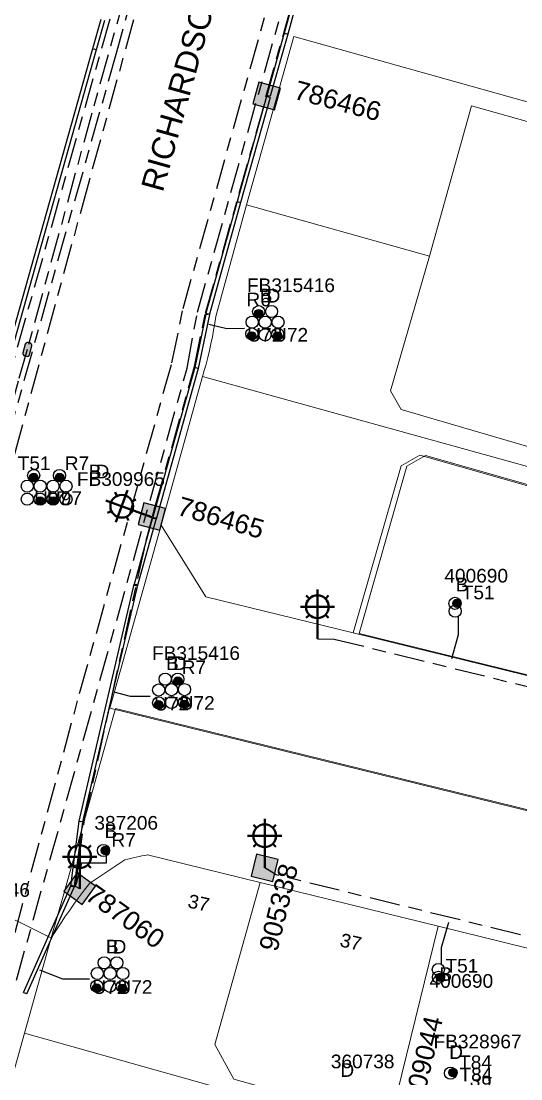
# Model space of a CAD drawing. Header units: metres. Extents: x 289087 to 291245, y 6227587 to 6229773.
# Drawn here: x 290706 to 290771.9, y 6228530.3 to 6228669.6 of the extents above; entities that cross this region are included whole.
import ezdxf
from ezdxf.enums import TextEntityAlignment as Align

# ---------------------------------------------------------------- set-up
doc = ezdxf.new("R2010")
doc.units = ezdxf.units.M
doc.linetypes.add('Cable Exist UG', pattern=[8.2, 4, -1.2, 1.8, -1.2])
for name, color, linetype in [('_User Ducts Config', 7, 'Continuous'), ('Duct_SP_EXT', 7, 'Continuous'), ('Equip_HV_EXT', 7, 'Continuous'), ('Equip_SP_SL_EXT', 7, 'Continuous'), ('Mains_HV_EXT', 7, 'Continuous'), ('Mains_LV_SL_EXT', 7, 'Continuous'), ('Mains_SL_EXT', 7, 'Continuous'), ('SupportsUG_SP_LV_EXT', 7, 'Continuous'), ('SupportsUG_SP_LV_SL_EXT', 7, 'Continuous')]:
    doc.layers.add(name, color=color, linetype=linetype)
doc.layers.add('Cadastre Land Parcels_SP_EXT', color=9, linetype='Continuous', lineweight=5)
doc.layers.add('Cadastre Roads_SP_EXT', color=9, linetype='Continuous', lineweight=5)
doc.styles.add('COLUMN_LABEL', font='arial.ttf')
doc.styles.add('iecARIAL', font='arial.ttf', dxfattribs={"height": 2})
doc.styles.add('POLE_LABEL', font='arial.ttf')
doc.styles.get("Standard").update_dxf_attribs({"font": 'arial.ttf'})

# ---------------------------------------------------------------- blocks, each defined once
blk = doc.blocks.new('COLUMN_EXT')
blk.add_hatch(color=256).paths.add_polyline_path([(-1.49, 1.48), (-1.49, -1.49), (1.48, -1.49), (1.48, 1.48)])
blk.add_lwpolyline([(-1.49, -1.49), (1.48, -1.49), (1.48, 1.48), (-1.49, 1.48)], close=True)
for tag, height, style, flags, p in [('ASSET_NUM', 2.5, 'COLUMN_LABEL', 8, (2, 2)), ('STRUCTURE_PLANT_NUMBER', 0.2, 'POLE_LABEL', 9, (1.81, 0.03)), ('STREET_CODE', 0.2, 'COLUMN_LABEL', 9, (1.81, -0.2))]:
    blk.add_attdef(tag, text='', height=height, dxfattribs=dict(style=style, flags=flags)).set_placement(p, align=Align.MIDDLE_LEFT)
at = {"flags": 9}
for tag, p in [('COLUMN_TYPE', (1.81, -0.4)), ('OWNED_BY', (1.81, -0.6)), ('STATE', (1.81, -0.8)), ('USAGE', (1.81, -1)), ('LEGEND', (1.81, -1.2)), ('LOCATION', (1.81, -1.4)), ('STREETNAME', (1.81, -1.6)), ('SUBURB', (1.81, -1.8)), ('NOTES', (1.81, -2))]:
    blk.add_attdef(tag, text='', height=0.2, dxfattribs=at).set_placement(p, align=Align.MIDDLE_LEFT)
at = {"flags": 1}
blk.add_attdef('Z', (1.81, -2.35), '', height=0.2, dxfattribs=at)
blk = doc.blocks.new('PILLAR_EXT')
blk.add_hatch(color=256).paths.add_polyline_path([(-2.475, 0.99), (-2.475, -0.99), (2.475, -0.99), (2.475, 0.99)])
blk.add_lwpolyline([(-2.475, -0.99), (2.475, -0.99), (2.475, 0.99), (-2.475, 0.99)], close=True)
at = {"style": 'iecARIAL', "flags": 8}
blk.add_attdef('ASSET_NUM', (1.5, 3.5), '', height=2.5, dxfattribs=at)
for tag, p, flags in [('OWNED_BY', (0, -0.2), 9), ('STATE', (0, -0.4), 9), ('SUPPORT_TYPE', (0, -0.6), 9), ('USAGE', (0, -0.8), 9), ('LEGEND', (0, -1), 9), ('LOCATION', (0, -1.2), 9), ('NOTES', (0, -1.4), 9), ('STREETNAME', (0, -1.8), 9), ('SUBURB', (0, -2), 1), ('PARENT', (0, -1.6), 9)]:
    blk.add_attdef(tag, p, '', height=0.2, dxfattribs=dict(flags=flags))
blk = doc.blocks.new('DUCT_EXT')
blk.add_circle((0, 0.8), 0.8)
at = {"flags": 1}
blk.add_attdef('Z', (0, 0), '', height=0.2, dxfattribs=at)
at = {"flags": 9}
for tag, p in [('DUCT_CODE', (0, 0)), ('XSECT_TYPE', (0, -0.2)), ('STATE', (0, -0.6)), ('FB_REFERENCE', (0, -0.4)), ('NOTES', (0, -0.8))]:
    blk.add_attdef(tag, text='', height=0.2, dxfattribs=at).set_placement(p, align=Align.MIDDLE_LEFT)
blk = doc.blocks.new('SL_LANTERN_EXT')
at = {"lineweight": 40}
for p, q in [((-1.46, 5.68), (-1.06, 5.28)), ((0, 1.97), (0, 6.47)), ((1.46, 5.68), (1.06, 5.28)), ((-2.25, 4.22), (2.25, 4.22)), ((-1.46, 2.76), (-1.06, 3.16)), ((1.46, 2.76), (1.06, 3.16)), ((0, 0), (0, 2.72))]:
    blk.add_line(p, q, dxfattribs=at)
blk.add_circle((0, 4.22), 1.5, dxfattribs=at)
at = {"style": 'iecARIAL', "flags": 9}
blk.add_attdef('ASSET_NUM', (1.5, 1.5), '', height=2.5, dxfattribs=at)
for tag, p, height, flags in [('CONSTRUCTED_VOLTAGE', (0.98, -0.65), 0.2, 9), ('CONTROL_TYPE', (0.98, -0.85), 0.2, 9), ('LANTERN_PURPOSE', (0.98, -1.05), 0.2, 9), ('LANTERN_TYPE', (0.98, -1.25), 0.2, 9), ('NO_PHASES', (0.98, -1.45), 0.2, 9), ('LNUMBER', (2.18, -3.25), 2.5, 8), ('OPERATING_VOLTAGE', (0.98, -1.65), 0.2, 9), ('ORIENTATION', (0.98, -1.85), 0.2, 9), ('OWNED_BY', (0.98, -2.05), 0.2, 9), ('STATE', (0.98, -2.25), 0.2, 9), ('USAGE', (0.98, -2.45), 0.2, 9), ('CEXIST', (0.98, -2.65), 0.2, 9), ('CNEW', (0.98, -2.85), 0.2, 9), ('CNUMBER', (0.98, -3.05), 0.2, 9), ('CREMOVE', (0.98, -3.25), 0.2, 9), ('CREPLACE', (0.98, -3.45), 0.2, 9), ('LKINGHEIGHT', (0.98, -3.65), 0.2, 9), ('LBRACKET', (0.98, -3.85), 0.2, 9), ('LBRACKETVOCAB', (0.98, -4.05), 0.2, 9), ('LCATEGORY', (0.98, -4.25), 0.2, 9), ('LCHARGE1', (0.98, -4.45), 0.2, 9), ('LCHARGE1PERCENT', (0.98, -4.65), 0.2, 9), ('LCHARGE2', (0.98, -4.85), 0.2, 9), ('LCHARGE2PERCENT', (0.98, -5.05), 0.2, 9), ('LCHARGE3', (0.98, -5.25), 0.2, 9), ('LCHARGE3PERCENT', (0.98, -5.45), 0.2, 9), ('LEXIST', (0.98, -5.65), 0.2, 9), ('LLAMP', (0.98, -5.85), 0.2, 9), ('LLAMPVOCAB', (0.98, -6.05), 0.2, 9), ('LMAST', (0.98, -6.25), 0.2, 9), ('LMASTVOCAB', (0.98, -6.45), 0.2, 9), ('LNEW', (0.98, -6.65), 0.2, 9), ('LANTNUMBER', (0.98, -6.85), 0.2, 9), ('LOUTREACH', (0.98, -7.25), 0.2, 9), ('LOUTREACHVOCAB', (0.98, -7.45), 0.2, 9), ('LRATECODE', (0.98, -7.65), 0.2, 9), ('LREMOVE', (0.98, -7.85), 0.2, 9), ('LREPLACE', (0.98, -8.05), 0.2, 9), ('LTYPE', (0.98, -8.25), 0.2, 9), ('LTYPEVOCAB', (0.98, -8.45), 0.2, 9), ('STREETNAME', (0.98, -9.25), 0.2, 9), ('SUBURB', (0.98, -9.45), 0.2, 1), ('LEGEND', (0.98, -8.65), 0.2, 9), ('LOCATION', (0.98, -8.85), 0.2, 9), ('NOTES', (0.98, -9.05), 0.2, 9)]:
    blk.add_attdef(tag, p, '', height=height, dxfattribs=dict(flags=flags))
blk = doc.blocks.new('HV_STJ_EXT')
h = blk.add_hatch(color=256)
edge = h.paths.add_edge_path()
edge.add_ellipse((-0.59, 0.13), major_axis=(0.226, 0.226), ratio=1, start_angle=45, end_angle=135)
edge.add_line((-0.91, 0.13), (-0.91, -0.13))
edge.add_ellipse((-0.59, -0.13), major_axis=(0.226, 0.226), ratio=1, start_angle=135, end_angle=225)
edge.add_line((-0.59, -0.45), (0.59, -0.45))
edge.add_ellipse((0.59, -0.13), major_axis=(-0.226, 0.226), ratio=1, start_angle=135, end_angle=225)
edge.add_line((0.91, -0.13), (0.91, 0.13))
edge.add_ellipse((0.59, 0.13), major_axis=(-0.226, 0.226), ratio=1, start_angle=225, end_angle=315)
edge.add_line((0.59, 0.45), (-0.59, 0.45))
blk.add_lwpolyline([(-0.91, 0.13), (-0.91, -0.13, 0.414214), (-0.59, -0.45), (0.59, -0.45, 0.414214), (0.91, -0.13), (0.91, 0.13, 0.414214), (0.59, 0.45), (-0.59, 0.45, 0.414214)], format="xyb", close=True)
for tag, flags, p in [('ORIENTATION', 9, (1.5, 0)), ('Z', 1, (1.5, -0.8)), ('USAGE', 9, (1.5, -0.2)), ('LEGEND', 9, (1.5, -0.4)), ('NOTES', 9, (1.5, -0.6))]:
    blk.add_attdef(tag, text='', height=0.2, dxfattribs=dict(flags=flags)).set_placement(p, align=Align.MIDDLE_LEFT)
blk = doc.blocks.new('CABLE_LARGE_EXT')
h = blk.add_hatch(color=256)
edge = h.paths.add_edge_path()
edge.add_arc((0, 0.55), 0.55, 0, 360)
blk.add_circle((0, 0.55), 0.55)
at = {"flags": 1}
blk.add_attdef('Z', (0, 0), '', height=0.2, dxfattribs=at)
at = {"flags": 9}
for tag, p in [('COND_CODE', (0, 0)), ('STATE', (0, -0.4)), ('XSECT_SIZE', (0, -0.6)), ('FB_REFERENCE', (0, -0.2)), ('NOTES', (0, -0.8))]:
    blk.add_attdef(tag, text='', height=0.2, dxfattribs=at).set_placement(p, align=Align.MIDDLE_LEFT)

msp = doc.modelspace()

# ---------------------------------------------------------------- linework, layer by layer
at = {"layer": '_User Ducts Config'}
for points in [[(290735.43, 6228629.14), (290733.12, 6228629.1), (290730.73, 6228629.68)], [(290763.61, 6228591.19), (290763.6, 6228588.77), (290762.71, 6228585.64)], [(290723, 6228580.67), (290720.4, 6228580.67), (290718.25, 6228581.24)], [(290717.21, 6228559.74), (290717.21, 6228558.72), (290713.96, 6228558.72), (290713.19, 6228555.83)], [(290761.38, 6228545.3), (290761.38, 6228547.6), (290762.35, 6228550.95)], [(290714.98, 6228543.43), (290711.48, 6228543.43), (290708.45, 6228544.6)]]:
    msp.add_lwpolyline(points, dxfattribs=at)
at = {"layer": 'Cadastre Land Parcels_SP_EXT', "linetype": 'Continuous'}
for points in [[(290741.95, 6228667.63), (290735.7, 6228645.44), (290759.8, 6228638.68), (290765.34, 6228658.48), (290789.41, 6228651.73), (290790.09, 6228654.14), (290741.95, 6228667.63)], [(290779.64, 6228609.4), (290779.57, 6228609.78), (290779.52, 6228610.16), (290779.47, 6228610.54), (290779.42, 6228610.92), (290779.39, 6228611.3), (290779.36, 6228611.69), (290756.07, 6228618.49), (290754.68, 6228620.95), (290759.8, 6228638.68), (290735.7, 6228645.44), (290731.63, 6228630.75), (290731.51, 6228629.84), (290731.35, 6228628.93), (290731.19, 6228628.03), (290731, 6228627.13), (290730.81, 6228626.23), (290730.6, 6228625.34), (290730.38, 6228624.44), (290730.12, 6228623.63), (290729.9, 6228622.82), (290779.71, 6228609.02), (290779.64, 6228609.4)], [(290729.9, 6228622.82), (290724.43, 6228603.26), (290730.34, 6228593.81), (290749.77, 6228589.04), (290756.07, 6228611.07), (290758.53, 6228612.47), (290780.49, 6228606.23), (290780.37, 6228606.57), (290780.25, 6228606.91), (290780.15, 6228607.26), (290780.05, 6228607.61), (290779.95, 6228607.96), (290779.86, 6228608.31), (290779.78, 6228608.66), (290779.71, 6228609.02), (290729.9, 6228622.82)], [(290785.17, 6228599.55), (290784.85, 6228599.91), (290784.54, 6228600.28), (290784.24, 6228600.66), (290783.96, 6228601.05), (290783.67, 6228601.44), (290783.4, 6228601.84), (290783.13, 6228602.25), (290782.88, 6228602.67), (290782.64, 6228603.09), (290782.41, 6228603.51), (290782.18, 6228603.94), (290781.98, 6228604.38), (290781.77, 6228604.82), (290781.58, 6228605.27), (290781.4, 6228605.72), (290781.24, 6228606.17), (290759.29, 6228612.41), (290756.83, 6228611.01), (290750.53, 6228588.98), (290780.75, 6228581.56), (290785.17, 6228599.55)], [(290754.99, 6228526.08), (290760.95, 6228550.4), (290737.48, 6228556.16), (290731.5, 6228534.8), (290734.04, 6228530.26), (290746.88, 6228526.66), (290754.32, 6228523.71), (290754.99, 6228526.08)], [(290778.43, 6228546.1), (290760.95, 6228550.4), (290754.99, 6228526.08), (290772.47, 6228521.79), (290778.43, 6228546.1)], [(290706.42, 6228536.29), (290700.37, 6228514.72), (290700.35, 6228514.67), (290700.33, 6228514.61), (290700.32, 6228514.57), (290700.3, 6228514.51), (290700.29, 6228514.46), (290700.27, 6228514.4), (290700.25, 6228514.35), (290700.24, 6228514.29), (290723.86, 6228507.71), (290729.06, 6228526.11), (290731.53, 6228527.5), (290745.98, 6228523.45), (290752.95, 6228518.85), (290753.65, 6228521.31), (290746.43, 6228525.05), (290706.42, 6228536.29)]]:
    msp.add_lwpolyline(points, close=True, dxfattribs=at)
for points in [[(290779.99, 6228581.62), (290749.77, 6228589.04), (290730.34, 6228593.81), (290724.43, 6228603.26), (290717.67, 6228579.14), (290969.55, 6228517.31)], [(290734.04, 6228530.26), (290731.5, 6228534.8), (290737.48, 6228556.16), (290722.65, 6228559.8), (290722.27, 6228559.73), (290721.9, 6228559.65), (290721.52, 6228559.58), (290721.15, 6228559.49), (290720.77, 6228559.41), (290720.4, 6228559.32), (290720.03, 6228559.23), (290719.66, 6228559.14), (290715.03, 6228556.08), (290714.34, 6228555.21), (290713.69, 6228554.32), (290713.03, 6228553.43), (290712.4, 6228552.52), (290711.76, 6228551.62), (290711.15, 6228550.7), (290710.54, 6228549.78), (290709.94, 6228548.85), (290706.42, 6228536.29), (290746.43, 6228525.05)]]:
    msp.add_lwpolyline(points, dxfattribs=at)
at = {"layer": 'Cadastre Roads_SP_EXT', "linetype": 'Continuous'}
for points in [[(290970.3, 6228517.25), (290718.43, 6228579.08), (290718.43, 6228579.08), (290711.68, 6228554.96), (290709.94, 6228548.85), (290710.54, 6228549.78), (290711.15, 6228550.7), (290711.76, 6228551.62), (290712.4, 6228552.52), (290713.03, 6228553.43), (290713.69, 6228554.32), (290714.34, 6228555.21), (290715.03, 6228556.08), (290719.66, 6228559.14), (290720.03, 6228559.23), (290720.4, 6228559.32), (290720.77, 6228559.41), (290721.15, 6228559.49), (290721.52, 6228559.58), (290721.9, 6228559.65), (290722.27, 6228559.73), (290722.65, 6228559.8), (290737.48, 6228556.16), (290760.95, 6228550.4), (290778.43, 6228546.1)], [(290700.37, 6228514.72), (290706.42, 6228536.29), (290709.94, 6228548.85), (290709.45, 6228549.09), (290685.36, 6228561.05), (290681.85, 6228548.39), (290681.43, 6228546.85), (290677.19, 6228531.55), (290672.7, 6228515.36)]]:
    msp.add_lwpolyline(points, dxfattribs=at)
at = {"layer": 'Duct_SP_EXT'}
for p, q in [((290745.81, 6228686.65), (290740.66, 6228668.06)), ((290746.27, 6228686.52), (290741.13, 6228667.93)), ((290716.49, 6228669.84), (290715.41, 6228666.01)), ((290716.95, 6228669.71), (290715.87, 6228665.88)), ((290740.66, 6228668.06), (290738.37, 6228659.87)), ((290741.13, 6228667.93), (290738.83, 6228659.74)), ((290740.66, 6228668.06), (290740.9, 6228667.99)), ((290741.13, 6228667.93), (290740.9, 6228667.99)), ((290715.41, 6228666.01), (290704.55, 6228627.45)), ((290715.87, 6228665.88), (290705.01, 6228627.32)), ((290715.41, 6228666.01), (290715.64, 6228665.95)), ((290715.87, 6228665.88), (290715.64, 6228665.95)), ((290738.33, 6228659.73), (290734.46, 6228645.88)), ((290738.8, 6228659.6), (290734.92, 6228645.75)), ((290738.33, 6228659.73), (290738.56, 6228659.66)), ((290738.37, 6228659.87), (290738.6, 6228659.8)), ((290738.8, 6228659.6), (290738.56, 6228659.66)), ((290738.83, 6228659.74), (290738.6, 6228659.8)), ((290734.46, 6228645.88), (290730.34, 6228631.15)), ((290734.92, 6228645.75), (290730.81, 6228631.05)), ((290734.46, 6228645.88), (290734.69, 6228645.81)), ((290734.92, 6228645.75), (290734.69, 6228645.81)), ((290730.32, 6228631.06), (290728.86, 6228624)), ((290730.34, 6228631.15), (290730.32, 6228631.06)), ((290730.32, 6228631.06), (290730.56, 6228631.02)), ((290730.34, 6228631.15), (290730.57, 6228631.1)), ((290730.81, 6228631.05), (290730.57, 6228631.1)), ((290730.81, 6228631.05), (290730.8, 6228630.98)), ((290730.8, 6228630.98), (290729.33, 6228623.89)), ((290730.8, 6228630.98), (290730.56, 6228631.02)), ((290728.86, 6228624), (290723.32, 6228604.17)), ((290729.33, 6228623.89), (290723.78, 6228604.04)), ((290728.86, 6228624), (290729.1, 6228623.95)), ((290729.33, 6228623.89), (290729.1, 6228623.95)), ((290720.86, 6228595.34), (290723.34, 6228604.27)), ((290721.33, 6228595.21), (290723.81, 6228604.14)), ((290723.32, 6228604.17), (290723.55, 6228604.11)), ((290723.34, 6228604.27), (290723.58, 6228604.2)), ((290723.78, 6228604.04), (290723.55, 6228604.11)), ((290723.81, 6228604.14), (290723.58, 6228604.2)), ((290713.64, 6228564.25), (290720.9, 6228595.46)), ((290714.11, 6228564.14), (290721.37, 6228595.35)), ((290720.86, 6228595.34), (290721.1, 6228595.27)), ((290720.9, 6228595.46), (290721.13, 6228595.4)), ((290721.33, 6228595.21), (290721.1, 6228595.27)), ((290721.37, 6228595.35), (290721.13, 6228595.4)), ((290712.9, 6228558.46), (290713.63, 6228564.23)), ((290713.38, 6228558.4), (290714.11, 6228564.17)), ((290713.63, 6228564.23), (290713.87, 6228564.2)), ((290713.64, 6228564.25), (290713.87, 6228564.2)), ((290714.11, 6228564.14), (290713.87, 6228564.2)), ((290714.11, 6228564.17), (290713.87, 6228564.2)), ((290712.53, 6228555.68), (290712.9, 6228558.46)), ((290712.9, 6228558.46), (290713.14, 6228558.43)), ((290713.01, 6228555.62), (290713.38, 6228558.4)), ((290713.38, 6228558.4), (290713.14, 6228558.43)), ((290706.27, 6228541.66), (290712.56, 6228555.81)), ((290712.56, 6228555.81), (290712.78, 6228555.71)), ((290706.71, 6228541.47), (290713, 6228555.62)), ((290712.53, 6228555.68), (290712.77, 6228555.65)), ((290713.01, 6228555.62), (290712.77, 6228555.65)), ((290713, 6228555.62), (290712.78, 6228555.71)), ((290706.27, 6228541.66), (290706.49, 6228541.56)), ((290706.71, 6228541.47), (290706.49, 6228541.56))]:
    msp.add_line(p, q, dxfattribs=at)
at = {"layer": 'Mains_HV_EXT', "linetype": 'Cable Exist UG'}
for points in [[(290865.4, 6229183.98), (290862.88, 6229174.89), (290862.88, 6229174.89), (290852.8, 6229138.99), (290835.62, 6229077.4), (290829.49, 6229055.08), (290829.49, 6229055.08), (290827.35, 6229047.43), (290827.35, 6229047.43), (290815.28, 6229004.2), (290815.28, 6229004.2), (290750.8, 6228776.39), (290727.34, 6228693.51), (290714.8, 6228648.11), (290714.8, 6228648.11), (290704.91, 6228611.94)], [(290809.75, 6229044.14), (290810.07, 6229042.29), (290812.13, 6229037.95), (290812.13, 6229037.95), (290819.16, 6229025.34), (290819.16, 6229025.34), (290789.07, 6228918.59), (290746.31, 6228767.82), (290746.31, 6228767.82), (290715.28, 6228657.51), (290715.28, 6228657.51), (290706.8, 6228626.4)], [(290634.69, 6228562.63), (290637.68, 6228561.5), (290637.25, 6228560), (290681.64, 6228547.58), (290703.04, 6228541.67), (290703.04, 6228541.67), (290713.69, 6228581.08), (290725.86, 6228624.62), (290727.34, 6228631.79), (290754.31, 6228728.16), (290756.07, 6228730.41)], [(290700.96, 6228527.49), (290727.85, 6228623.94), (290729.23, 6228631.28), (290749.22, 6228702.79), (290756.53, 6228700.63), (290756.53, 6228700.63), (290759.05, 6228699.87)], [(290706.78, 6228626.4), (290705.59, 6228622.21), (290705.59, 6228622.21), (290700.46, 6228603.36), (290702.42, 6228602.88), (290702.42, 6228602.88), (290667.89, 6228478.34)]]:
    msp.add_lwpolyline(points, dxfattribs=at)
at = {"layer": 'Mains_LV_SL_EXT', "linetype": 'Cable Exist UG'}
for points in [[(290738.25, 6228659.67), (290751.54, 6228706.91), (290750.89, 6228708.51), (290751.31, 6228710.06), (290752.43, 6228710.06)], [(290723.32, 6228604.4), (290723.62, 6228605.55), (290723.62, 6228605.55), (290728.83, 6228624.16), (290730.29, 6228631.19), (290738.37, 6228659.84)], [(290713.7, 6228555.34), (290713.13, 6228555.65), (290714.31, 6228564.17), (290714.31, 6228564.17), (290722.62, 6228601.89), (290723.29, 6228604.3)]]:
    msp.add_lwpolyline(points, dxfattribs=at)
at = {"layer": 'Mains_SL_EXT', "linetype": 'Cable Exist UG'}
for points in [[(290690.09, 6228604.88), (290691.43, 6228605.07), (290691.43, 6228605.07), (290698.91, 6228603.23), (290699.12, 6228603.99), (290698.97, 6228604.4), (290699.44, 6228606.22), (290699.8, 6228606.4), (290701.07, 6228610.9), (290701.07, 6228610.9), (290716.62, 6228666.09), (290724.11, 6228692.8), (290730.27, 6228714.71), (290753.24, 6228707.43), (290756.35, 6228702.11), (290756.35, 6228702.11), (290775.2, 6228696.6)], [(290832.1, 6228713.92), (290821.4, 6228711.14), (290811.17, 6228714.03), (290805.84, 6228695.01), (290805.45, 6228693.83), (290804.62, 6228692.39), (290803.03, 6228690.8), (290800.95, 6228689.54), (290798.79, 6228688.67), (290796.55, 6228688.58), (290793.75, 6228689.12), (290776.26, 6228694.2), (290775.86, 6228694.33), (290755.03, 6228700.41), (290751.9, 6228705.76), (290731.64, 6228712.18), (290726.03, 6228692.26), (290718.54, 6228665.55), (290702.41, 6228608.28), (290700.31, 6228600.83), (290691.6, 6228602.96), (290690.09, 6228604.88)], [(290745.04, 6228588.27), (290747.26, 6228588.24), (290786.93, 6228578.5), (290788.62, 6228577.57)], [(290781.54, 6228547.42), (290779.77, 6228547.32), (290739.59, 6228557.18), (290738.09, 6228558.09)]]:
    msp.add_lwpolyline(points, dxfattribs=at)

# ---------------------------------------------------------------- block references
at = {"layer": '_User Ducts Config'}
for name, p in [('DUCT_EXT', (290737.3, 6228630.57)), ('CABLE_LARGE_EXT', (290737.3, 6228630.57)), ('DUCT_EXT', (290739, 6228630.58)), ('DUCT_EXT', (290736.45, 6228629.18)), ('DUCT_EXT', (290738.15, 6228629.19)), ('DUCT_EXT', (290739.85, 6228629.19)), ('DUCT_EXT', (290736.39, 6228627.63)), ('CABLE_LARGE_EXT', (290736.39, 6228627.63)), ('DUCT_EXT', (290738.14, 6228627.52)), ('DUCT_EXT', (290739.81, 6228627.62)), ('CABLE_LARGE_EXT', (290739.81, 6228627.62)), ('DUCT_EXT', (290707.64, 6228608.97)), ('DUCT_EXT', (290711.04, 6228608.97)), ('DUCT_EXT', (290706.79, 6228607.57)), ('CABLE_LARGE_EXT', (290707.64, 6228608.97)), ('DUCT_EXT', (290708.49, 6228607.57)), ('DUCT_EXT', (290710.19, 6228607.57)), ('CABLE_LARGE_EXT', (290711.04, 6228608.97)), ('DUCT_EXT', (290711.89, 6228607.57)), ('DUCT_EXT', (290706.79, 6228605.87)), ('DUCT_EXT', (290708.49, 6228605.87)), ('DUCT_EXT', (290710.19, 6228605.87)), ('DUCT_EXT', (290711.89, 6228605.87)), ('CABLE_LARGE_EXT', (290708.49, 6228605.87)), ('CABLE_LARGE_EXT', (290710.19, 6228605.87)), ('DUCT_EXT', (290724.96, 6228582.15)), ('DUCT_EXT', (290726.65, 6228582.15)), ('DUCT_EXT', (290724.11, 6228580.72)), ('DUCT_EXT', (290725.81, 6228580.76)), ('CABLE_LARGE_EXT', (290726.65, 6228582.15)), ('DUCT_EXT', (290727.51, 6228580.77)), ('DUCT_EXT', (290724.11, 6228579.02)), ('CABLE_LARGE_EXT', (290724.11, 6228579.02)), ('DUCT_EXT', (290725.8, 6228579.08)), ('DUCT_EXT', (290727.5, 6228579.1)), ('CABLE_LARGE_EXT', (290727.5, 6228579.1)), ('DUCT_EXT', (290716.92, 6228544.78)), ('DUCT_EXT', (290718.6, 6228544.78)), ('DUCT_EXT', (290716.03, 6228543.38)), ('DUCT_EXT', (290717.71, 6228543.38)), ('DUCT_EXT', (290719.39, 6228543.37)), ('DUCT_EXT', (290715.95, 6228541.69)), ('DUCT_EXT', (290717.66, 6228541.68)), ('DUCT_EXT', (290719.33, 6228541.68)), ('CABLE_LARGE_EXT', (290715.95, 6228541.69)), ('CABLE_LARGE_EXT', (290719.33, 6228541.68)), ('DUCT_EXT', (290762.59, 6228530.23)), ('CABLE_LARGE_EXT', (290762.92, 6228530.56))]:
    msp.add_blockref(name, p, dxfattribs=at)
for name, p, rotation in [('DUCT_EXT', (290763.98, 6228592.94), 90.11103893484423), ('CABLE_LARGE_EXT', (290763.98, 6228592.94), 89.83814794695793), ('DUCT_EXT', (290764, 6228591.91), 89.83814794695793), ('DUCT_EXT', (290717.64, 6228560.37), 89.5755945786623), ('CABLE_LARGE_EXT', (290717.64, 6228560.37), 89.5755945786623), ('DUCT_EXT', (290761.78, 6228544.7), 89.77272152506275), ('DUCT_EXT', (290761.81, 6228543.67), 90.0000000000002), ('CABLE_LARGE_EXT', (290761.81, 6228543.67), 90.0000000000002)]:
    msp.add_blockref(name, p, dxfattribs=dict(at, rotation=rotation))
at = {"layer": 'Equip_HV_EXT', "rotation": 74.60851894103192}
msp.add_blockref('HV_STJ_EXT', (290706.8, 6228626.4), dxfattribs=at)
at = {"layer": 'Equip_SP_SL_EXT', "rotation": 69.90425665385499}
msp.add_blockref('SL_LANTERN_EXT', (290723.21, 6228604.28), dxfattribs=at)
at = {"layer": 'Equip_SP_SL_EXT'}
for p in [(290745.04, 6228588.27), (290738.09, 6228558.09), (290713.7, 6228555.34)]:
    msp.add_blockref('SL_LANTERN_EXT', p, dxfattribs=at)
at = {"layer": 'SupportsUG_SP_LV_EXT'}
ref = msp.add_blockref('PILLAR_EXT', (290756.15, 6228523.65), dxfattribs=dict(at, rotation=345.7943927287541))
ref.add_attrib('ASSET_NUM', '109044', dxfattribs={"layer": '0', "height": 2.5, "rotation": 76.384, "style": 'iecARIAL'}).set_placement((290757.65, 6228527.15), align=Align.MIDDLE_LEFT)
ref = msp.add_blockref('PILLAR_EXT', (290771.22, 6228520), dxfattribs=dict(at, rotation=345.9207496543625))
ref.add_attrib('ASSET_NUM', '109045', dxfattribs={"layer": '0', "height": 2.5, "rotation": 76.2928, "style": 'iecARIAL'}).set_placement((290772.72, 6228523.5), align=Align.MIDDLE_LEFT)
at = {"layer": 'SupportsUG_SP_LV_SL_EXT'}
ref = msp.add_blockref('COLUMN_EXT', (290738.36, 6228659.8), dxfattribs=dict(at, rotation=74.24794120701704))
ref.add_attrib('ASSET_NUM', '786466', dxfattribs={"layer": '0', "height": 2.5, "rotation": 344.9515, "style": 'COLUMN_LABEL'}).set_placement((290742.43, 6228661.87), align=Align.TOP_LEFT)
ref = msp.add_blockref('COLUMN_EXT', (290723.2, 6228604.38), dxfattribs=dict(at, rotation=75.39985268159508))
ref.add_attrib('ASSET_NUM', '786465', dxfattribs={"layer": '0', "height": 2.5, "rotation": 343.8407, "style": 'COLUMN_LABEL'}).set_placement((290727.07, 6228607.05), align=Align.TOP_LEFT)
ref = msp.add_blockref('COLUMN_EXT', (290738.09, 6228558.09), dxfattribs=dict(at, rotation=346.2076215483467))
ref.add_attrib('ASSET_NUM', '905338', dxfattribs={"layer": '0', "height": 2.5, "rotation": 76.2076, "style": 'COLUMN_LABEL'}).set_placement((290740.09, 6228558.84), align=Align.TOP_RIGHT)
ref = msp.add_blockref('COLUMN_EXT', (290713.7, 6228555.34), dxfattribs=dict(at, rotation=324.0641900980529))
ref.add_attrib('ASSET_NUM', '787060', dxfattribs={"layer": '0', "height": 2.5, "rotation": 324.5182, "style": 'COLUMN_LABEL'}).set_placement((290715.7, 6228556.09), align=Align.TOP_LEFT)

# ---------------------------------------------------------------- texts
at = {"layer": '_User Ducts Config'}
for s, p in [('FB315416', (290735.75, 6228633.95)), ('R6', (290735.69, 6228632.07)), ('B', (290737.43, 6228632.59)), ('D', (290738.34, 6228632.57)), ('U72', (290735.79, 6228627.42)), ('U72', (290739.2, 6228627.42)), ('T51', (290705.53, 6228610.5)), ('R7', (290711.73, 6228610.5)), ('FB309965', (290713.33, 6228608.41)), ('B', (290714.9, 6228609.41)), ('D', (290715.8, 6228609.41)), ('U97', (290707.68, 6228605.9)), ('U97', (290709.38, 6228605.9)), ('400690', (290761.78, 6228595.68)), ('B', (290763.28, 6228594.51)), ('T51', (290764.07, 6228593.48)), ('FB315416', (290723.23, 6228585.48)), ('B', (290725.09, 6228584.15)), ('D', (290726, 6228584.14)), ('R7', (290727.15, 6228583.62)), ('U72', (290723.51, 6228578.82)), ('U72', (290726.89, 6228578.91)), ('387206', (290715.64, 6228563.12)), ('B', (290716.98, 6228562.01)), ('R7', (290717.89, 6228560.87)), ('FB310146', (290695.54, 6228554.27)), ('B', (290717.15, 6228546.82)), ('D', (290718.04, 6228546.8)), ('T51', (290761.92, 6228544.29)), ('B', (290761.13, 6228543.2)), ('U72', (290715.37, 6228541.48)), ('U72', (290718.68, 6228541.49)), ('400690', (290759.82, 6228542.29)), ('FB328967', (290760.35, 6228534.31)), ('360738', (290746.81, 6228531.68)), ('D', (290762.41, 6228532.91)), ('D', (290748.07, 6228530.55)), ('T84', (290763.72, 6228531.57)), ('T84', (290763.77, 6228529.96))]:
    msp.add_text(s, height=1.8, dxfattribs=at).set_placement(p)
at = {"layer": 'Cadastre Land Parcels_SP_EXT'}
for s, rotation, p in [('37', 347.5826, (290727.84, 6228552.89)), ('37', 347.3321, (290747.89, 6228547.76)), ('39', 347.5271, (290765.04, 6228529.36))]:
    msp.add_text(s, height=1.8, rotation=rotation, dxfattribs=at).set_placement(p)
at = {"layer": 'Cadastre Roads_SP_EXT', "color": 7}
msp.add_text('RICHARDSON RD', height=3, rotation=74.4237, dxfattribs=at).set_placement((290724.64, 6228646.99))

doc.saveas('drawing.dxf')
